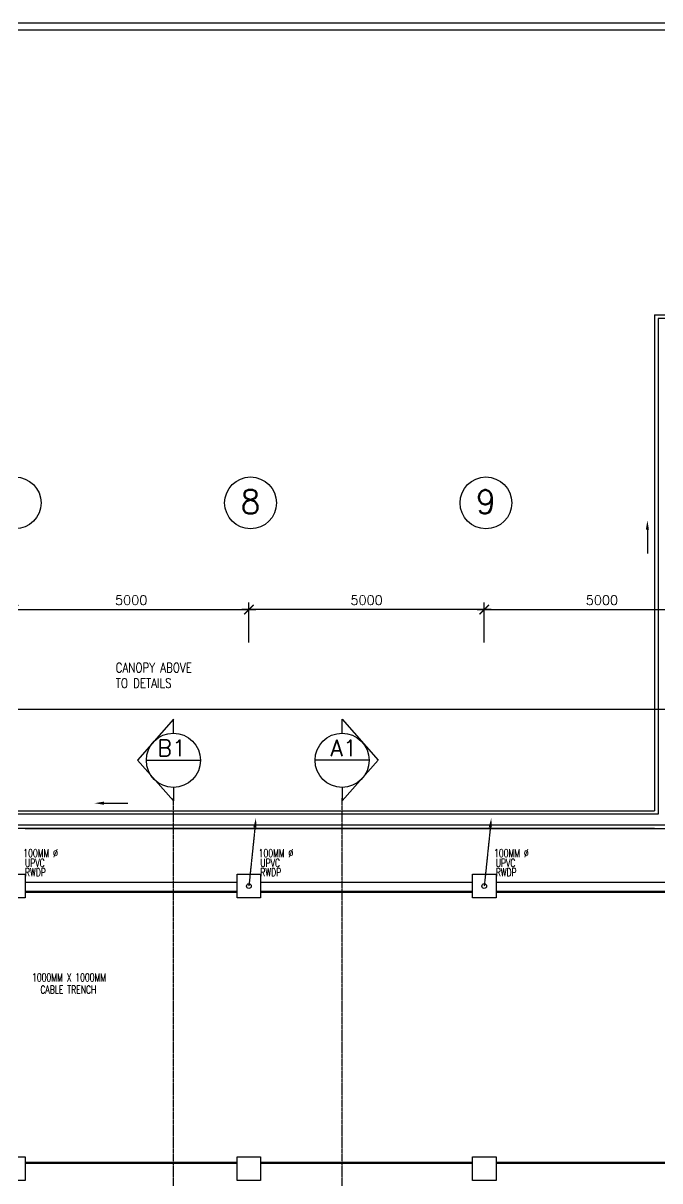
# Model space of a CAD drawing. Header units: feet. Extents: x 1407108 to 2957709, y -1501070 to -681589.
# Drawn here: x 1450422 to 1463948, y -782683 to -758099 of the extents above; entities that cross this region are included whole.
import ezdxf

# ---------------------------------------------------------------- set-up
doc = ezdxf.new("R2010")
doc.units = ezdxf.units.FT
doc.header["$LTSCALE"] = 13
doc.header["$MEASUREMENT"] = 0
doc.linetypes.add('DASHDOT', pattern=[1, 0.5, -0.25, 0, -0.25])
doc.linetypes.add('HIDDEN', pattern=[0.375, 0.25, -0.125])
doc.layers.get('0').update_dxf_attribs({"linetype": 'CONTINUOUS'})
for name, color, linetype in [('1-ROAD', 1, 'CONTINUOUS'), ('AR', 7, 'CONTINUOUS'), ('AR1', 7, 'CONTINUOUS'), ('COL', 3, 'CONTINUOUS'), ('DIM', 7, 'CONTINUOUS'), ('DRAIN', 1, 'CONTINUOUS'), ('GRID-T', 7, 'CONTINUOUS'), ('grooves', 21, 'CONTINUOUS'), ('LINE', 7, 'CONTINUOUS'), ('RWDP', 145, 'CONTINUOUS'), ('SPEC', 7, 'CONTINUOUS')]:
    doc.layers.add(name, color=color, linetype=linetype)
doc.styles.add('ROMANS', font='romans')
doc.styles.get("Standard").update_dxf_attribs({"font": 'ROMANS.SHX'})
doc.dimstyles.new('STANDARD$0', dxfattribs={"dimscale": 0, "dimtxt": 8, "dimasz": 6, "dimexe": 1, "dimexo": 1, "dimgap": 3, "dimtad": 1, "dimdec": 0, "dimlfac": -1, "dimrnd": 1, "dimzin": 0, "dimdsep": 46, "dimtxsty": 'Standard', "dimcen": 0, "dimclrd": 5, "dimclre": 250, "dimadec": 0, "dimazin": 0, "dimtfac": 1, "dimtdec": 4, "dimtofl": 0, "dimtmove": 0, "dimatfit": 3, "dimfxl": 1, "dimtolj": 1, "dimtzin": 0, "dimarcsym": 0})

# ---------------------------------------------------------------- blocks, each defined once
blk = doc.blocks.new('_ARCHTICK')
at = {"color": 0, "linetype": 'ByBlock', "const_width": 0.15}
blk.add_lwpolyline([(-0.5, -0.5), (0.5, 0.5)], dxfattribs=at)
blk = doc.blocks.new('*D212')
at = {"layer": 'DIM', "color": 7, "lineweight": -2, "transparency": 16777216}
for p, q in [((1460217, -771253), (1460217, -770402)), ((1465217, -771253), (1465217, -770402)), ((1460067, -770552), (1465367, -770552))]:
    blk.add_line(p, q, dxfattribs=at)
at = {"layer": 'DIM', "color": 7, "lineweight": -2, "transparency": 16777216, "xscale": 200, "yscale": 200, "zscale": 200, "rotation": 180}
blk.add_blockref('_ARCHTICK', (1460217, -770552), dxfattribs=at)
at = {"layer": 'DIM', "color": 7, "lineweight": -2, "transparency": 16777216, "xscale": 200, "yscale": 200, "zscale": 200}
blk.add_blockref('_ARCHTICK', (1465217, -770552), dxfattribs=at)
at = {"layer": 'DIM', "color": 7, "transparency": 16777216, "insert": (1462717, -770352), "char_height": 200, "attachment_point": 5, "style": 'ROMANS'}
blk.add_mtext('\\A1;5000', dxfattribs=at)
blk = doc.blocks.new('*D213')
at = {"layer": 'DIM', "color": 7, "lineweight": -2, "transparency": 16777216}
for p, q in [((1455217, -771253), (1455217, -770402)), ((1460217, -771253), (1460217, -770402)), ((1460367, -770552), (1455067, -770552))]:
    blk.add_line(p, q, dxfattribs=at)
at = {"layer": 'DIM', "color": 7, "lineweight": -2, "transparency": 16777216, "xscale": 200, "yscale": 200, "zscale": 200}
for p, rotation in [((1455217, -770552), 179.9999999882526), ((1460217, -770552), 359.9999999882526)]:
    blk.add_blockref('_ARCHTICK', p, dxfattribs=dict(at, rotation=rotation))
at = {"layer": 'DIM', "color": 7, "transparency": 16777216, "insert": (1457717, -770352), "char_height": 200, "attachment_point": 5, "rotation": 360, "style": 'ROMANS'}
blk.add_mtext('\\A1;5000', dxfattribs=at)
blk = doc.blocks.new('*D215')
at = {"layer": 'DIM', "color": 7, "lineweight": -2, "transparency": 16777216}
for p, q in [((1450217, -771253), (1450217, -770402)), ((1455217, -771253), (1455217, -770402)), ((1450067, -770552), (1455367, -770552))]:
    blk.add_line(p, q, dxfattribs=at)
at = {"layer": 'DIM', "color": 7, "lineweight": -2, "transparency": 16777216, "xscale": 200, "yscale": 200, "zscale": 200, "rotation": 180}
blk.add_blockref('_ARCHTICK', (1450217, -770552), dxfattribs=at)
at = {"layer": 'DIM', "color": 7, "lineweight": -2, "transparency": 16777216, "xscale": 200, "yscale": 200, "zscale": 200}
blk.add_blockref('_ARCHTICK', (1455217, -770552), dxfattribs=at)
at = {"layer": 'DIM', "color": 7, "transparency": 16777216, "insert": (1452717, -770352), "char_height": 200, "attachment_point": 5, "style": 'ROMANS'}
blk.add_mtext('\\A1;5000', dxfattribs=at)

msp = doc.modelspace()

# ---------------------------------------------------------------- linework, layer by layer
at = {"color": 0}
for p, q in [((1454967.2, -776349.1), (1450467.2, -776349.1)), ((1459967.2, -776349.1), (1455467.2, -776349.1)), ((1464967.2, -776349.1), (1460467.2, -776349.1))]:
    msp.add_line(p, q, dxfattribs=at)
at = {"layer": '1-ROAD', "color": 0}
for p, q in [((1474123.3, -758099.1), (1414667.2, -758099.1)), ((1474123.3, -758249.1), (1414667.2, -758249.1))]:
    msp.add_line(p, q, dxfattribs=at)
at = {"layer": 'AR', "color": 0}
for p, q in [((1453614.5, -772881.7), (1452852.2, -773749.2)), ((1457198.3, -772881.7), (1457960.6, -773749.2)), ((1453614.5, -774616.7), (1452852.2, -773749.2)), ((1453039.5, -773751.8), (1454189.5, -773751.8)), ((1457773.3, -773751.8), (1456623.3, -773751.8)), ((1457198.3, -774616.7), (1457960.6, -773749.2))]:
    msp.add_line(p, q, dxfattribs=at)
at = {"layer": 'AR', "color": 0, "linetype": 'Continuous'}
for p, q in [((1453614.5, -773176.8), (1453614.5, -772881.7)), ((1457198.3, -773176.8), (1457198.3, -772881.7)), ((1453614.5, -774326.8), (1453614.5, -774616.7)), ((1457198.3, -774326.8), (1457198.3, -774616.7))]:
    msp.add_line(p, q, dxfattribs=at)
at = {"layer": 'AR', "color": 0, "linetype": 'DASHDOT'}
for p, q in [((1453614.5, -785491.3), (1453614.5, -774545.7)), ((1457198.3, -785491.3), (1457198.3, -774545.7))]:
    msp.add_line(p, q, dxfattribs=at)
at = {"layer": 'AR', "color": 0}
for centre in [(1453614.5, -773751.8), (1457198.3, -773751.8)]:
    msp.add_circle(centre, 575, dxfattribs=at)
at = {"layer": 'COL', "color": 0}
for points in [[(1449967.2, -776174.1), (1450467.2, -776174.1), (1450467.2, -776674.1), (1449967.2, -776674.1)], [(1454967.2, -776174.1), (1455467.2, -776174.1), (1455467.2, -776674.1), (1454967.2, -776674.1)], [(1459967.2, -776174.1), (1460467.2, -776174.1), (1460467.2, -776674.1), (1459967.2, -776674.1)], [(1449967.2, -782174.1), (1450467.2, -782174.1), (1450467.2, -782674.1), (1449967.2, -782674.1)], [(1454967.2, -782174.1), (1455467.2, -782174.1), (1455467.2, -782674.1), (1454967.2, -782674.1)], [(1459967.2, -782174.1), (1460467.2, -782174.1), (1460467.2, -782674.1), (1459967.2, -782674.1)]]:
    msp.add_lwpolyline(points, close=True, dxfattribs=at)
at = {"layer": 'DRAIN', "color": 0}
for p, q in [((1463837.2, -764294.1), (1463837.2, -774824.1)), ((1463837.2, -764294.1), (1494967.2, -764294.1)), ((1463912.2, -764369.1), (1463912.2, -774899.1)), ((1494967.2, -764369.1), (1463912.2, -764369.1)), ((1438037.2, -774824.1), (1463837.2, -774824.1)), ((1463912.2, -774899.1), (1438112.2, -774899.1)), ((1464142.2, -775129.1), (1438342.2, -775129.1)), ((1463837.2, -775204.1), (1438417.2, -775204.1)), ((1450467.2, -775204.1), (1464217.2, -775204.1))]:
    msp.add_line(p, q, dxfattribs=at)
for points in [[(1463682.7, -768856.3), (1463682.7, -769359.9)], [(1452139.5, -774663.5), (1452643.1, -774663.5)]]:
    msp.add_lwpolyline(points, dxfattribs=at)
for points in [[(1463649.3, -768856.3), (1463682.7, -768656.3), (1463716, -768856.3)], [(1452139.5, -774696.9), (1451939.5, -774663.5), (1452139.5, -774630.2)]]:
    msp.add_solid(points, dxfattribs=at)
at = {"layer": 'GRID-T', "color": 0}
for centre in [(1450252.8, -768286.5), (1455252.8, -768286.5), (1460252.8, -768286.5)]:
    msp.add_circle(centre, 550, dxfattribs=at)
at = {"layer": 'grooves', "color": 0, "linetype": 'HIDDEN'}
msp.add_line((1465217.2, -772675.6), (1449967.2, -772675.6), dxfattribs=at)
at = {"layer": 'LINE', "color": 0, "linetype": 'HIDDEN', "const_width": 50}
for points in [[(1450467.2, -776549.1), (1454967.2, -776549.1)], [(1455467.2, -776549.1), (1459967.2, -776549.1)], [(1460467.2, -776549.1), (1464967.2, -776549.1)], [(1450467.2, -782299.1), (1454967.2, -782299.1)], [(1455467.2, -782299.1), (1459967.2, -782299.1)], [(1460467.2, -782299.1), (1464967.2, -782299.1)]]:
    msp.add_lwpolyline(points, dxfattribs=at)
at = {"layer": 'RWDP', "color": 0, "linetype": 'HIDDEN'}
for p, q in [((1455346.6, -775176.2), (1455217.2, -776424.1)), ((1460346.6, -775176.2), (1460217.2, -776424.1))]:
    msp.add_line(p, q, dxfattribs=at)
at = {"layer": 'RWDP', "color": 0, "linetype": 'Continuous'}
for centre in [(1455217.2, -776424.1), (1460217.2, -776424.1)]:
    msp.add_circle(centre, 50, dxfattribs=at)
at = {"layer": 'RWDP', "color": 0, "linetype": 'HIDDEN'}
for points in [[(1455313.4, -775172.8), (1455379.7, -775179.7), (1455367.2, -774977.3)], [(1460313.4, -775172.8), (1460379.7, -775179.7), (1460367.2, -774977.3)]]:
    msp.add_solid(points, dxfattribs=at)

# ---------------------------------------------------------------- texts
at = {"layer": 'AR1', "color": 0, "style": 'ROMANS'}
for s, p in [('B1', (1453271, -773668.2)), ('A1', (1456947.5, -773668.2))]:
    msp.add_text(s, height=350, dxfattribs=at).set_placement(p)
at = {"layer": 'GRID-T', "color": 0, "style": 'ROMANS'}
for s, p in [('8', (1455037.6, -768512.3)), ('9', (1460037.6, -768512.3))]:
    msp.add_text(s, height=500, dxfattribs=at).set_placement(p)
at = {"layer": 'RWDP', "color": 0, "style": 'ROMANS', "width": 0.7}
for s, p in [('100MM %%c', (1450425.8, -775809.5)), ('UPVC ', (1450460.8, -776017.5)), ('100MM %%c', (1455425.8, -775809.5)), ('UPVC ', (1455460.8, -776017.5)), ('100MM %%c', (1460425.8, -775809.5)), ('UPVC ', (1460460.8, -776017.5)), ('RWDP', (1450460.8, -776216.5)), ('RWDP', (1455460.8, -776216.5)), ('RWDP', (1460460.8, -776216.5)), ('1000MM X 1000MM', (1450611.8, -778448.1)), ('CABLE TRENCH', (1450788.2, -778707.6))]:
    msp.add_text(s, height=170, dxfattribs=at).set_placement(p)
at = {"layer": 'SPEC', "color": 0, "style": 'ROMANS', "width": 0.8}
for s, p in [('CANOPY ABOVE', (1452388.2, -771886)), ('TO DETAILS', (1452388.2, -772213.3))]:
    msp.add_text(s, height=200, dxfattribs=at).set_placement(p)

# ---------------------------------------------------------------- dimensions: what is measured, and where the dimension line sits
at = {"layer": 'DIM', "color": 0}
for p1, p2, distance, picture, middle in [((1450217.2, -771402.5), (1455217.2, -771402.5), 850.6, '*D215', (1452717.2, -770351.9)), ((1460217.2, -771402.5), (1455217.2, -771402.5), -850.6, '*D213', (1457717.2, -770351.9)), ((1460217.2, -771402.5), (1465217.2, -771402.5), 850.6, '*D212', (1462717.2, -770351.9))]:
    dim = msp.add_aligned_dim(p1=p1, p2=p2, distance=distance, dimstyle='STANDARD$0', override={"dimscale": 100, "dimtxt": 2, "dimasz": 2, "dimexe": 1.5, "dimexo": 1.5, "dimgap": 1, "dimtxsty": 'ROMANS', "dimblk": 'ARCHTICK', "dimdle": 1.5, "dimclrd": 7, "dimclre": 7, "dimclrt": 7, "dimtdec": 0, "dimtmove": 2}, dxfattribs=at)
    dim.commit()
    dim.dimension.update_dxf_attribs({"geometry": picture, "text_midpoint": middle})

doc.saveas('drawing.dxf')
